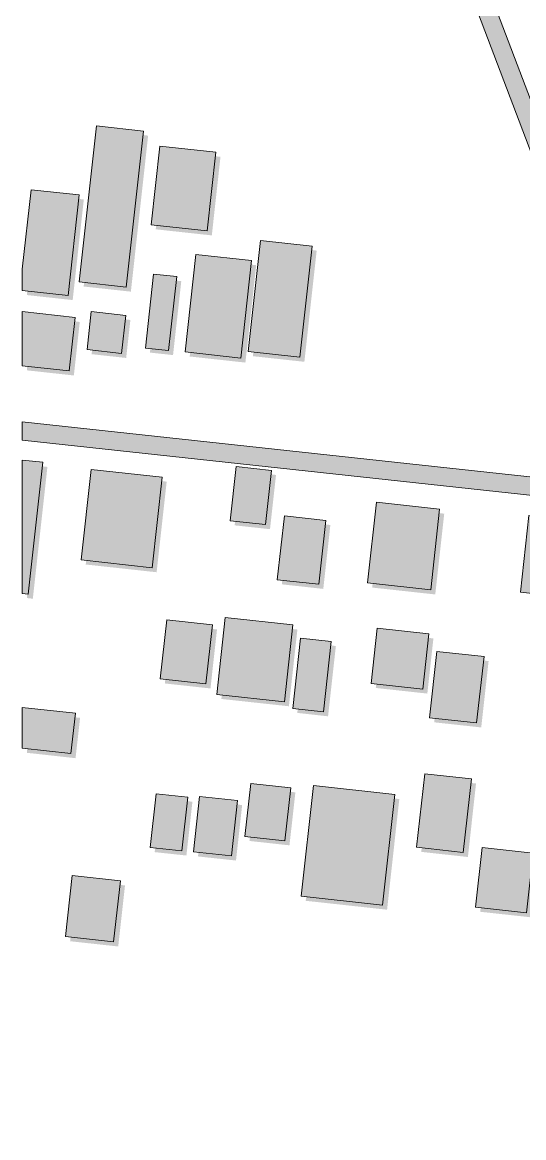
# Model space of a CAD drawing. Header units: metres. Extents: x 305909 to 307171, y 9156037 to 9156671.
# Drawn here: x 305940 to 306022.1, y 9156320.8 to 9156503.6 of the extents above; entities that cross this region are included whole.
import ezdxf

# ---------------------------------------------------------------- set-up
doc = ezdxf.new("R2010")
doc.units = ezdxf.units.M
for name, color, linetype, lineweight, true_color in [('B-BAYANGAN', 7, 'Continuous', 0, 0x76786c), ('J-PERKERASAN_JALAN', 7, 'Continuous', 9, 0x989896), ('K-BANGUNAN_LUAR_TAPAK', 7, 'Continuous', 9, 0xdedede)]:
    doc.layers.add(name, color=color, linetype=linetype, lineweight=lineweight, true_color=true_color)

msp = doc.modelspace()

# ---------------------------------------------------------------- hatches: boundary and pattern name
at = {"layer": 'B-BAYANGAN', "true_color": 0x76786c}
h = msp.add_hatch(color=8, dxfattribs=at)
h.dxf.hatch_style = 1
h.paths.add_polyline_path([(305952.89, 9156485.89), (305960.61, 9156485.04), (305957.78, 9156459.46), (305950.05, 9156460.3), (305952.89, 9156485.89)])
h = msp.add_hatch(color=8, dxfattribs=at)
h.dxf.hatch_style = 1
h.paths.add_polyline_path([(305963.28, 9156482.56), (305972.46, 9156481.56), (305971.04, 9156468.68), (305961.85, 9156469.68), (305963.28, 9156482.56)])
h = msp.add_hatch(color=8, dxfattribs=at)
h.dxf.hatch_style = 1
h.paths.add_polyline_path([(305942.19, 9156475.42), (305950.07, 9156474.57), (305948.25, 9156458.08), (305940.75, 9156458.9), (305940.75, 9156462.41), (305942.19, 9156475.42)])
h = msp.add_hatch(color=8, dxfattribs=at)
h.dxf.hatch_style = 1
h.paths.add_polyline_path([(305979.79, 9156467.11), (305988.22, 9156466.19), (305986.2, 9156447.96), (305977.77, 9156448.88), (305979.79, 9156467.11)])
h = msp.add_hatch(color=8, dxfattribs=at)
h.dxf.hatch_style = 1
h.paths.add_polyline_path([(305969.19, 9156464.79), (305978.31, 9156463.8), (305976.54, 9156447.83), (305967.42, 9156448.83), (305969.19, 9156464.79)])
h = msp.add_hatch(color=8, dxfattribs=at)
h.dxf.hatch_style = 1
h.paths.add_polyline_path([(305962.25, 9156461.59), (305966.04, 9156461.17), (305964.69, 9156449.06), (305960.9, 9156449.47), (305962.25, 9156461.59)])
h = msp.add_hatch(color=8, dxfattribs=at)
h.dxf.hatch_style = 1
h.paths.add_polyline_path([(305949.41, 9156454.49), (305948.44, 9156445.72), (305940.75, 9156446.56), (305940.75, 9156455.44), (305949.41, 9156454.49)])
h = msp.add_hatch(color=8, dxfattribs=at)
h.dxf.hatch_style = 1
h.paths.add_polyline_path([(305952.04, 9156455.44), (305957.7, 9156454.82), (305957.01, 9156448.59), (305951.35, 9156449.21), (305952.04, 9156455.44)])
h = msp.add_hatch(color=8, dxfattribs=at)
h.dxf.hatch_style = 1
h.paths.add_polyline_path([(305944.11, 9156430.73), (305941.72, 9156409.12), (305940.75, 9156409.23), (305940.75, 9156431.1), (305944.11, 9156430.73)])
h = msp.add_hatch(color=8, dxfattribs=at)
h.dxf.hatch_style = 1
h.paths.add_polyline_path([(305952.03, 9156429.58), (305963.65, 9156428.31), (305962, 9156413.46), (305950.39, 9156414.73), (305952.03, 9156429.58)])
h = msp.add_hatch(color=8, dxfattribs=at)
h.dxf.hatch_style = 1
h.paths.add_polyline_path([(305975.76, 9156430.04), (305981.56, 9156429.41), (305980.57, 9156420.52), (305974.78, 9156421.15), (305975.76, 9156430.04)])
h = msp.add_hatch(color=8, dxfattribs=at)
h.dxf.hatch_style = 1
h.paths.add_polyline_path([(305998.78, 9156424.19), (306009.11, 9156423.06), (306007.64, 9156409.82), (305997.31, 9156410.95), (305998.78, 9156424.19)])
h = msp.add_hatch(color=8, dxfattribs=at)
h.dxf.hatch_style = 1
h.paths.add_polyline_path([(305983.68, 9156421.96), (305990.46, 9156421.21), (305989.3, 9156410.73), (305982.51, 9156411.48), (305983.68, 9156421.96)])
h = msp.add_hatch(color=8, dxfattribs=at)
h.dxf.hatch_style = 1
h.paths.add_polyline_path([(305964.41, 9156404.9), (305971.89, 9156404.08), (305970.82, 9156394.41), (305963.35, 9156395.23), (305964.41, 9156404.9)])
h = msp.add_hatch(color=8, dxfattribs=at)
h.dxf.hatch_style = 1
h.paths.add_polyline_path([(305974, 9156405.27), (305985.06, 9156404.07), (305983.67, 9156391.49), (305972.6, 9156392.69), (305974, 9156405.27)])
h = msp.add_hatch(color=8, dxfattribs=at)
h.dxf.hatch_style = 1
h.paths.add_polyline_path([(305986.32, 9156401.92), (305991.36, 9156401.37), (305990.08, 9156389.84), (305985.04, 9156390.4), (305986.32, 9156401.92)])
h = msp.add_hatch(color=8, dxfattribs=at)
h.dxf.hatch_style = 1
h.paths.add_polyline_path([(305998.9, 9156403.54), (306007.34, 9156402.61), (306006.34, 9156393.57), (305997.9, 9156394.49), (305998.9, 9156403.54)])
h = msp.add_hatch(color=8, dxfattribs=at)
h.dxf.hatch_style = 1
h.paths.add_polyline_path([(306008.67, 9156399.74), (306016.38, 9156398.9), (306015.17, 9156388.02), (306007.47, 9156388.86), (306008.67, 9156399.74)])
h = msp.add_hatch(color=8, dxfattribs=at)
h.dxf.hatch_style = 1
h.paths.add_polyline_path([(305949.46, 9156389.59), (305948.72, 9156382.98), (305940.75, 9156383.86), (305940.75, 9156390.53), (305949.46, 9156389.59)])
h = msp.add_hatch(color=8, dxfattribs=at)
h.dxf.hatch_style = 1
h.paths.add_polyline_path([(305978.17, 9156378.09), (305984.73, 9156377.38), (305983.76, 9156368.69), (305977.21, 9156369.41), (305978.17, 9156378.09)])
h = msp.add_hatch(color=8, dxfattribs=at)
h.dxf.hatch_style = 1
h.paths.add_polyline_path([(306006.67, 9156379.66), (306014.32, 9156378.83), (306012.99, 9156366.78), (306005.34, 9156367.62), (306006.67, 9156379.66)])
h = msp.add_hatch(color=8, dxfattribs=at)
h.dxf.hatch_style = 1
h.paths.add_polyline_path([(305962.65, 9156376.41), (305967.86, 9156375.84), (305966.88, 9156367.02), (305961.68, 9156367.58), (305962.65, 9156376.41)])
h = msp.add_hatch(color=8, dxfattribs=at)
h.dxf.hatch_style = 1
h.paths.add_polyline_path([(305988.43, 9156377.73), (306001.75, 9156376.28), (305999.75, 9156358.14), (305986.42, 9156359.6), (305988.43, 9156377.73)])
h = msp.add_hatch(color=8, dxfattribs=at)
h.dxf.hatch_style = 1
h.paths.add_polyline_path([(305969.79, 9156375.97), (305976.01, 9156375.29), (305975, 9156366.2), (305968.78, 9156366.87), (305969.79, 9156375.97)])
h = msp.add_hatch(color=8, dxfattribs=at)
h.dxf.hatch_style = 1
h.paths.add_polyline_path([(306016.07, 9156367.57), (306024.43, 9156366.67), (306023.35, 9156356.89), (306015, 9156357.8), (306016.07, 9156367.57)])
h = msp.add_hatch(color=8, dxfattribs=at)
h.dxf.hatch_style = 1
h.paths.add_polyline_path([(305948.93, 9156362.99), (305956.82, 9156362.12), (305955.71, 9156352.11), (305947.83, 9156352.97), (305948.93, 9156362.99)])
at = {"layer": 'J-PERKERASAN_JALAN', "true_color": 0xa8a8a6}
h = msp.add_hatch(color=253, dxfattribs=at)
h.dxf.hatch_style = 1
h.paths.add_polyline_path([(306036.82, 9156427.75), (306037.33, 9156427.87), (306037.83, 9156428.05), (306038.29, 9156428.29), (306038.72, 9156428.6), (306039.11, 9156428.95), (306039.44, 9156429.35), (306039.72, 9156429.8), (306040.23, 9156430.74), (306040.24, 9156430.76), (306040.55, 9156431.33), (306040.79, 9156431.88), (306040.95, 9156432.46), (306041.02, 9156433.05), (306041.09, 9156434.64), (306041.08, 9156435.18), (306040.99, 9156435.71), (306040.83, 9156436.23), (306006.24, 9156527.28), (306006.23, 9156527.3), (305988.24, 9156576.43), (305988.03, 9156576.91), (305987.76, 9156577.35), (305987.43, 9156577.76), (305987.06, 9156578.12), (305986.64, 9156578.43), (305986.19, 9156578.68), (305985.7, 9156578.87), (305985.2, 9156578.99), (305984.68, 9156579.05), (305940, 9156581.28), (305940, 9156584.29), (305980.6, 9156582.26), (305981.11, 9156582.27), (305981.62, 9156582.34), (305982.11, 9156582.48), (305982.59, 9156582.68), (305983.03, 9156582.94), (305983.44, 9156583.25), (305983.8, 9156583.61), (305984.11, 9156584.01), (305984.37, 9156584.46), (305984.57, 9156584.93), (305984.71, 9156585.42), (305984.79, 9156585.93), (305984.8, 9156586.44), (305984.74, 9156586.95), (305984.62, 9156587.45), (305979.81, 9156602.89), (305968.29, 9156640), (305971.43, 9156640), (305982.67, 9156603.78), (305982.67, 9156603.78), (305988.8, 9156584.12), (305988.98, 9156583.65), (305989.21, 9156583.21), (305989.5, 9156582.81), (305989.83, 9156582.44), (305990.21, 9156582.11), (305990.63, 9156581.84), (305991.08, 9156581.62), (305991.55, 9156581.46), (305992.04, 9156581.35), (306000.66, 9156580.09), (306000.93, 9156580.05), (306022.17, 9156578.43), (306022.42, 9156578.4), (306022.43, 9156578.39), (306022.57, 9156578.37), (306023.08, 9156578.31), (306023.59, 9156578.31), (306024.09, 9156578.38), (306024.59, 9156578.51), (306025.06, 9156578.71), (306025.5, 9156578.96), (306025.91, 9156579.27), (306026.28, 9156579.62), (306026.59, 9156580.02), (306026.85, 9156580.46), (306027.06, 9156580.93), (306027.2, 9156581.42), (306027.28, 9156581.92), (306027.3, 9156582.44), (306027.25, 9156582.94), (306027.14, 9156583.44), (306026.96, 9156583.92), (306010.17, 9156621.82), (306010.15, 9156621.85), (306010.15, 9156621.86), (306010.13, 9156621.89), (306002.77, 9156640), (306006, 9156640), (306012.89, 9156623.08), (306012.94, 9156622.97), (306028.09, 9156588.78), (306028.32, 9156588.32), (306028.62, 9156587.9), (306028.97, 9156587.52), (306029.36, 9156587.19), (306029.79, 9156586.91), (306030.25, 9156586.69), (306030.74, 9156586.53), (306031.25, 9156586.43), (306031.76, 9156586.4), (306032.27, 9156586.43), (306032.78, 9156586.54), (306033.26, 9156586.7), (306033.72, 9156586.92), (306034.15, 9156587.21), (306034.54, 9156587.54), (306034.89, 9156587.93), (306035.18, 9156588.35), (306035.41, 9156588.81), (306035.59, 9156589.29), (306035.7, 9156589.79), (306035.74, 9156590.3), (306035.72, 9156590.82), (306034.62, 9156601.29), (306034.62, 9156601.32), (306034.62, 9156601.33), (306034.62, 9156601.36), (306034.45, 9156603.61), (306034.44, 9156603.7), (306034.44, 9156603.87), (306034.45, 9156603.95), (306034.67, 9156606.31), (306034.68, 9156606.4), (306034.71, 9156606.56), (306034.76, 9156606.71), (306034.79, 9156606.79), (306043.83, 9156630.33), (306044.02, 9156630.97), (306044.52, 9156633.43), (306044.58, 9156633.85), (306044.86, 9156636.83), (306044.86, 9156636.86), (306045.2, 9156640), (306048.22, 9156640), (306047.85, 9156636.58), (306047.84, 9156636.52), (306047.55, 9156633.33), (306047.53, 9156633.23), (306047.52, 9156633.17), (306047.51, 9156633.07), (306046.88, 9156629.96), (306046.86, 9156629.88), (306046.81, 9156629.72), (306046.78, 9156629.64), (306037.84, 9156606.38), (306037.68, 9156605.86), (306037.59, 9156605.32), (306037.48, 9156604.09), (306037.47, 9156603.41), (306037.6, 9156601.65), (306037.61, 9156601.54), (306040.05, 9156578.3), (306040.14, 9156577.8), (306040.28, 9156577.31), (306040.49, 9156576.85), (306040.76, 9156576.42), (306041.07, 9156576.02), (306041.44, 9156575.67), (306041.84, 9156575.37), (306042.29, 9156575.12), (306042.76, 9156574.93), (306043.25, 9156574.79), (306043.75, 9156574.73), (306119.27, 9156569.38), (306119.31, 9156569.38), (306119.34, 9156569.38), (306119.38, 9156569.37), (306160.64, 9156564.73), (306160.73, 9156564.72), (306186.14, 9156562.42), (306186.32, 9156562.41), (306211.34, 9156561.32), (306211.34, 9156558.12), (306186.08, 9156559.22), (306186.03, 9156559.22), (306186, 9156559.22), (306185.95, 9156559.22), (306160.39, 9156561.54), (306160.37, 9156561.54), (306160.33, 9156561.54), (306119.11, 9156566.18), (306118.95, 9156566.2), (306041.54, 9156571.67), (306041.01, 9156571.68), (306040.49, 9156571.61), (306039.98, 9156571.47), (306039.49, 9156571.27), (306039.03, 9156571), (306038.61, 9156570.68), (306038.24, 9156570.3), (306037.92, 9156569.88), (306037.66, 9156569.42), (306037.46, 9156568.92), (306037.33, 9156568.41), (306037.27, 9156567.88), (306037.28, 9156567.35), (306037.35, 9156566.83), (306037.5, 9156566.32), (306052.93, 9156523.82), (306052.97, 9156523.7), (306052.99, 9156523.63), (306053.02, 9156523.51), (306061.39, 9156487.26), (306061.53, 9156486.77), (306061.74, 9156486.3), (306062.01, 9156485.87), (306062.33, 9156485.47), (306062.69, 9156485.11), (306063.11, 9156484.81), (306063.55, 9156484.56), (306064.03, 9156484.36), (306064.52, 9156484.23), (306065.03, 9156484.17), (306080.47, 9156483.19), (306080.59, 9156483.18), (306080.65, 9156483.17), (306080.77, 9156483.15), (306103.06, 9156479), (306103.08, 9156479), (306123.17, 9156474.93), (306123.48, 9156474.88), (306129.66, 9156474.13), (306129.72, 9156474.12), (306138.22, 9156473.21), (306138.4, 9156473.2), (306169.22, 9156471.28), (306169.33, 9156471.27), (306186.32, 9156470.68), (306186.37, 9156470.68), (306186.4, 9156470.68), (306186.45, 9156470.67), (306205.83, 9156469), (306205.95, 9156468.99), (306206.01, 9156468.98), (306206.13, 9156468.96), (306211.34, 9156467.86), (306211.34, 9156464.79), (306205.78, 9156465.97), (306205.3, 9156466.04), (306186.31, 9156467.68), (306186.1, 9156467.69), (306169.16, 9156468.28), (306169.14, 9156468.28), (306169.12, 9156468.28), (306169.09, 9156468.28), (306138.11, 9156470.21), (306138.07, 9156470.21), (306138.05, 9156470.21), (306138, 9156470.22), (306129.37, 9156471.14), (306129.35, 9156471.14), (306122.94, 9156471.92), (306122.86, 9156471.93), (306122.82, 9156471.94), (306122.75, 9156471.95), (306102.54, 9156476.05), (306102.48, 9156476.06), (306080.48, 9156480.16), (306080, 9156480.21), (306069.22, 9156480.9), (306068.69, 9156480.9), (306068.16, 9156480.82), (306067.65, 9156480.68), (306067.16, 9156480.48), (306066.71, 9156480.21), (306066.29, 9156479.88), (306065.92, 9156479.5), (306065.6, 9156479.07), (306065.35, 9156478.61), (306065.15, 9156478.11), (306065.03, 9156477.6), (306064.97, 9156477.07), (306064.98, 9156476.54), (306065.07, 9156476.02), (306065.22, 9156475.51), (306073.63, 9156452.95), (306073.68, 9156452.81), (306090.75, 9156411.72), (306090.87, 9156411.44), (306110.25, 9156373.19), (306110.52, 9156372.73), (306110.86, 9156372.3), (306111.25, 9156371.93), (306114.11, 9156369.54), (306114.54, 9156369.23), (306115, 9156368.98), (306115.49, 9156368.79), (306116, 9156368.67), (306121.95, 9156367.65), (306122.12, 9156367.62), (306134.04, 9156366.1), (306134.4, 9156366.07), (306186.4, 9156364.19), (306186.43, 9156364.19), (306211.34, 9156362.95), (306211.34, 9156359.75), (306186.31, 9156360.99), (306186.26, 9156361), (306134.07, 9156362.88), (306133.98, 9156362.89), (306133.93, 9156362.89), (306133.84, 9156362.9), (306121.62, 9156364.46), (306121.57, 9156364.46), (306121.55, 9156364.47), (306121.51, 9156364.47), (306114.03, 9156365.76), (306113.92, 9156365.78), (306113.91, 9156365.78), (306113.73, 9156365.83), (306113.58, 9156365.9), (306113.43, 9156365.97), (306113.27, 9156366.08), (306113.26, 9156366.08), (306113.18, 9156366.15), (306108.35, 9156370.18), (306108.28, 9156370.25), (306108.27, 9156370.25), (306108.14, 9156370.38), (306108.04, 9156370.51), (306107.94, 9156370.66), (306107.94, 9156370.67), (306107.89, 9156370.76), (306087.94, 9156410.15), (306087.91, 9156410.22), (306087.89, 9156410.26), (306087.86, 9156410.33), (306070.69, 9156451.66), (306070.68, 9156451.7), (306070.67, 9156451.72), (306070.66, 9156451.75), (306059.26, 9156482.32), (306059.22, 9156482.44), (306059.2, 9156482.52), (306059.17, 9156482.64), (306049.97, 9156522.52), (306049.83, 9156522.99), (306032.51, 9156570.69), (306032.29, 9156571.18), (306032.01, 9156571.64), (306031.67, 9156572.06), (306031.28, 9156572.43), (306030.84, 9156572.74), (306030.36, 9156572.99), (306029.85, 9156573.17), (306022.31, 9156575.33), (306021.92, 9156575.42), (306021.52, 9156575.47), (306000.65, 9156577.07), (306000.59, 9156577.08), (306000.34, 9156577.1), (306000.28, 9156577.11), (305997.32, 9156577.54), (305996.8, 9156577.59), (305996.29, 9156577.56), (305995.78, 9156577.47), (305995.29, 9156577.31), (305994.82, 9156577.1), (305994.38, 9156576.82), (305993.98, 9156576.49), (305993.63, 9156576.11), (305993.33, 9156575.69), (305993.09, 9156575.23), (305992.91, 9156574.75), (305992.79, 9156574.25), (305992.74, 9156573.73), (305992.75, 9156573.22), (305992.83, 9156572.71), (305992.98, 9156572.21), (306009.03, 9156528.37), (306009.05, 9156528.33), (306044.02, 9156436.28), (306044.05, 9156436.19), (306044.1, 9156436.02), (306044.12, 9156435.87), (306044.14, 9156435.69), (306044.13, 9156435.59), (306043.98, 9156432.01), (306043.99, 9156431.49), (306044.07, 9156430.97), (306044.22, 9156430.47), (306044.43, 9156429.99), (306044.7, 9156429.54), (306045.03, 9156429.13), (306045.41, 9156428.77), (306047.45, 9156427.06), (306047.53, 9156426.99), (306047.67, 9156426.85), (306047.79, 9156426.69), (306047.85, 9156426.59), (306056.2, 9156412.54), (306056.26, 9156412.43), (306056.28, 9156412.38), (306056.33, 9156412.27), (306069.46, 9156382.7), (306069.47, 9156382.67), (306069.47, 9156382.66), (306069.48, 9156382.64), (306078.04, 9156361.86), (306078.35, 9156361.27), (306099.47, 9156327.44), (306099.86, 9156326.91), (306134.33, 9156287.87), (306134.36, 9156287.84), (306134.37, 9156287.83), (306134.39, 9156287.8), (306147.68, 9156271.64), (306147.75, 9156271.54), (306147.66, 9156271.46), (306145.55, 9156269.72), (306145.45, 9156269.65), (306145.37, 9156269.74), (306132.12, 9156285.83), (306132.03, 9156285.94), (306097.34, 9156325.23), (306097.28, 9156325.3), (306097.18, 9156325.43), (306097.14, 9156325.5), (306075.58, 9156360.04), (306075.54, 9156360.11), (306075.46, 9156360.26), (306075.43, 9156360.33), (306066.73, 9156381.44), (306066.69, 9156381.54), (306053.7, 9156410.81), (306053.48, 9156411.23), (306045.72, 9156424.3), (306045.47, 9156424.68), (306045.17, 9156425.02), (306044.85, 9156425.33), (306044.8, 9156425.36), (306044.38, 9156425.68), (306043.91, 9156425.93), (306043.42, 9156426.12), (306042.91, 9156426.24), (306042.38, 9156426.29), (306041.86, 9156426.28), (306041.33, 9156426.19), (306040.83, 9156426.04), (306040.35, 9156425.82), (306039.9, 9156425.54), (306038.86, 9156424.8), (306038.77, 9156424.74), (306038.62, 9156424.65), (306038.47, 9156424.58), (306038.32, 9156424.54), (306038.17, 9156424.51), (306038.02, 9156424.49), (306037.83, 9156424.49), (306037.73, 9156424.5), (305940, 9156435.13), (305940, 9156438.14), (306035.77, 9156427.73), (306036.3, 9156427.71), (306036.82, 9156427.75)])
at = {"layer": 'K-BANGUNAN_LUAR_TAPAK', "true_color": 0xececea}
h = msp.add_hatch(color=7, dxfattribs=at)
h.dxf.hatch_style = 1
h.paths.add_polyline_path([(305952.14, 9156486.64), (305959.86, 9156485.79), (305957.03, 9156460.21), (305949.3, 9156461.05), (305952.14, 9156486.64)])
h = msp.add_hatch(color=7, dxfattribs=at)
h.dxf.hatch_style = 1
h.paths.add_polyline_path([(305962.53, 9156483.31), (305971.71, 9156482.31), (305970.29, 9156469.43), (305961.1, 9156470.43), (305962.53, 9156483.31)])
h = msp.add_hatch(color=7, dxfattribs=at)
h.dxf.hatch_style = 1
h.paths.add_polyline_path([(305941.44, 9156476.17), (305949.32, 9156475.32), (305947.5, 9156458.83), (305940, 9156459.65), (305940, 9156463.16), (305941.44, 9156476.17)])
h = msp.add_hatch(color=7, dxfattribs=at)
h.dxf.hatch_style = 1
h.paths.add_polyline_path([(305979.04, 9156467.86), (305987.47, 9156466.94), (305985.45, 9156448.71), (305977.02, 9156449.63), (305979.04, 9156467.86)])
h = msp.add_hatch(color=7, dxfattribs=at)
h.dxf.hatch_style = 1
h.paths.add_polyline_path([(305968.44, 9156465.54), (305977.56, 9156464.55), (305975.79, 9156448.58), (305966.67, 9156449.58), (305968.44, 9156465.54)])
h = msp.add_hatch(color=7, dxfattribs=at)
h.dxf.hatch_style = 1
h.paths.add_polyline_path([(305961.5, 9156462.34), (305965.29, 9156461.92), (305963.94, 9156449.81), (305960.15, 9156450.22), (305961.5, 9156462.34)])
h = msp.add_hatch(color=7, dxfattribs=at)
h.dxf.hatch_style = 1
h.paths.add_polyline_path([(305948.66, 9156455.24), (305947.69, 9156446.47), (305940, 9156447.31), (305940, 9156456.19), (305948.66, 9156455.24)])
h = msp.add_hatch(color=7, dxfattribs=at)
h.dxf.hatch_style = 1
h.paths.add_polyline_path([(305951.29, 9156456.19), (305956.95, 9156455.57), (305956.26, 9156449.34), (305950.6, 9156449.96), (305951.29, 9156456.19)])
h = msp.add_hatch(color=7, dxfattribs=at)
h.dxf.hatch_style = 1
h.paths.add_polyline_path([(305943.36, 9156431.48), (305940.97, 9156409.87), (305940, 9156409.98), (305940, 9156431.85), (305943.36, 9156431.48)])
h = msp.add_hatch(color=7, dxfattribs=at)
h.dxf.hatch_style = 1
h.paths.add_polyline_path([(305951.28, 9156430.33), (305962.9, 9156429.06), (305961.25, 9156414.21), (305949.64, 9156415.48), (305951.28, 9156430.33)])
h = msp.add_hatch(color=7, dxfattribs=at)
h.dxf.hatch_style = 1
h.paths.add_polyline_path([(305975.01, 9156430.79), (305980.81, 9156430.16), (305979.82, 9156421.27), (305974.03, 9156421.9), (305975.01, 9156430.79)])
h = msp.add_hatch(color=7, dxfattribs=at)
h.dxf.hatch_style = 1
h.paths.add_polyline_path([(305998.03, 9156424.94), (306008.36, 9156423.81), (306006.89, 9156410.57), (305996.56, 9156411.7), (305998.03, 9156424.94)])
h = msp.add_hatch(color=7, dxfattribs=at)
h.dxf.hatch_style = 1
h.paths.add_polyline_path([(305982.93, 9156422.71), (305989.71, 9156421.96), (305988.55, 9156411.48), (305981.76, 9156412.23), (305982.93, 9156422.71)])
h = msp.add_hatch(color=7, dxfattribs=at)
h.dxf.hatch_style = 1
h.paths.add_polyline_path([(306022.98, 9156422.79), (306035.6, 9156421.42), (306034.21, 9156408.8), (306021.59, 9156410.19), (306022.98, 9156422.79)])
h = msp.add_hatch(color=7, dxfattribs=at)
h.dxf.hatch_style = 1
h.paths.add_polyline_path([(305963.66, 9156405.65), (305971.14, 9156404.83), (305970.07, 9156395.16), (305962.6, 9156395.98), (305963.66, 9156405.65)])
h = msp.add_hatch(color=7, dxfattribs=at)
h.dxf.hatch_style = 1
h.paths.add_polyline_path([(305973.25, 9156406.02), (305984.31, 9156404.82), (305982.92, 9156392.24), (305971.85, 9156393.44), (305973.25, 9156406.02)])
h = msp.add_hatch(color=7, dxfattribs=at)
h.dxf.hatch_style = 1
h.paths.add_polyline_path([(305998.15, 9156404.29), (306006.59, 9156403.36), (306005.59, 9156394.32), (305997.15, 9156395.24), (305998.15, 9156404.29)])
h = msp.add_hatch(color=7, dxfattribs=at)
h.dxf.hatch_style = 1
h.paths.add_polyline_path([(305985.57, 9156402.67), (305990.61, 9156402.12), (305989.33, 9156390.59), (305984.29, 9156391.15), (305985.57, 9156402.67)])
h = msp.add_hatch(color=7, dxfattribs=at)
h.dxf.hatch_style = 1
h.paths.add_polyline_path([(306007.92, 9156400.49), (306015.63, 9156399.65), (306014.42, 9156388.77), (306006.72, 9156389.61), (306007.92, 9156400.49)])
h = msp.add_hatch(color=7, dxfattribs=at)
h.dxf.hatch_style = 1
h.paths.add_polyline_path([(305948.71, 9156390.34), (305947.97, 9156383.73), (305940, 9156384.61), (305940, 9156391.28), (305948.71, 9156390.34)])
h = msp.add_hatch(color=7, dxfattribs=at)
h.dxf.hatch_style = 1
h.paths.add_polyline_path([(306005.92, 9156380.41), (306013.57, 9156379.58), (306012.24, 9156367.53), (306004.59, 9156368.37), (306005.92, 9156380.41)])
h = msp.add_hatch(color=7, dxfattribs=at)
h.dxf.hatch_style = 1
h.paths.add_polyline_path([(305977.42, 9156378.84), (305983.98, 9156378.13), (305983.01, 9156369.44), (305976.46, 9156370.16), (305977.42, 9156378.84)])
h = msp.add_hatch(color=7, dxfattribs=at)
h.dxf.hatch_style = 1
h.paths.add_polyline_path([(305987.68, 9156378.48), (306001, 9156377.03), (305999, 9156358.89), (305985.67, 9156360.35), (305987.68, 9156378.48)])
h = msp.add_hatch(color=7, dxfattribs=at)
h.dxf.hatch_style = 1
h.paths.add_polyline_path([(305961.9, 9156377.16), (305967.11, 9156376.59), (305966.13, 9156367.77), (305960.93, 9156368.33), (305961.9, 9156377.16)])
h = msp.add_hatch(color=7, dxfattribs=at)
h.dxf.hatch_style = 1
h.paths.add_polyline_path([(305969.04, 9156376.72), (305975.26, 9156376.04), (305974.25, 9156366.95), (305968.03, 9156367.62), (305969.04, 9156376.72)])
h = msp.add_hatch(color=7, dxfattribs=at)
h.dxf.hatch_style = 1
h.paths.add_polyline_path([(306015.32, 9156368.32), (306023.68, 9156367.42), (306022.6, 9156357.64), (306014.25, 9156358.55), (306015.32, 9156368.32)])
h = msp.add_hatch(color=7, dxfattribs=at)
h.dxf.hatch_style = 1
h.paths.add_polyline_path([(305948.18, 9156363.74), (305956.07, 9156362.87), (305954.96, 9156352.86), (305947.08, 9156353.72), (305948.18, 9156363.74)])

# ---------------------------------------------------------------- linework, layer by layer
at = {"layer": 'J-PERKERASAN_JALAN', "color": 8, "lineweight": 13, "true_color": 0x787876}
for points in [[(306009.05, 9156528.33), (306044.02, 9156436.28)], [(306040.83, 9156436.23), (306006.24, 9156527.28)], [(306037.73, 9156424.5), (305940, 9156435.13), (305940, 9156438.14), (306035.77, 9156427.73)]]:
    msp.add_lwpolyline(points, dxfattribs=at)
at = {"layer": 'K-BANGUNAN_LUAR_TAPAK', "color": 253, "lineweight": 9, "true_color": 0xb0b0ae}
for points in [[(305952.14, 9156486.64), (305959.86, 9156485.79), (305957.03, 9156460.21), (305949.3, 9156461.05), (305952.14, 9156486.64)], [(305962.53, 9156483.31), (305971.71, 9156482.31), (305970.29, 9156469.43), (305961.1, 9156470.43), (305962.53, 9156483.31)], [(305941.44, 9156476.17), (305949.32, 9156475.32), (305947.5, 9156458.83), (305940, 9156459.65), (305940, 9156463.16), (305941.44, 9156476.17)], [(305979.04, 9156467.86), (305987.47, 9156466.94), (305985.45, 9156448.71), (305977.02, 9156449.63), (305979.04, 9156467.86)], [(305968.44, 9156465.54), (305977.56, 9156464.55), (305975.79, 9156448.58), (305966.67, 9156449.58), (305968.44, 9156465.54)], [(305961.5, 9156462.34), (305965.29, 9156461.92), (305963.94, 9156449.81), (305960.15, 9156450.22), (305961.5, 9156462.34)], [(305948.66, 9156455.24), (305947.69, 9156446.47), (305940, 9156447.31), (305940, 9156456.19), (305948.66, 9156455.24)], [(305951.29, 9156456.19), (305956.95, 9156455.57), (305956.26, 9156449.34), (305950.6, 9156449.96), (305951.29, 9156456.19)], [(305943.36, 9156431.48), (305940.97, 9156409.87), (305940, 9156409.98), (305940, 9156431.85), (305943.36, 9156431.48)], [(305951.28, 9156430.33), (305962.9, 9156429.06), (305961.25, 9156414.21), (305949.64, 9156415.48), (305951.28, 9156430.33)], [(305975.01, 9156430.79), (305980.81, 9156430.16), (305979.82, 9156421.27), (305974.03, 9156421.9), (305975.01, 9156430.79)], [(305998.03, 9156424.94), (306008.36, 9156423.81), (306006.89, 9156410.57), (305996.56, 9156411.7), (305998.03, 9156424.94)], [(305982.93, 9156422.71), (305989.71, 9156421.96), (305988.55, 9156411.48), (305981.76, 9156412.23), (305982.93, 9156422.71)], [(306022.98, 9156422.79), (306035.6, 9156421.42), (306034.21, 9156408.8), (306021.59, 9156410.19), (306022.98, 9156422.79)], [(305963.66, 9156405.65), (305971.14, 9156404.83), (305970.07, 9156395.16), (305962.6, 9156395.98), (305963.66, 9156405.65)], [(305973.25, 9156406.02), (305984.31, 9156404.82), (305982.92, 9156392.24), (305971.85, 9156393.44), (305973.25, 9156406.02)], [(305998.15, 9156404.29), (306006.59, 9156403.36), (306005.59, 9156394.32), (305997.15, 9156395.24), (305998.15, 9156404.29)], [(305985.57, 9156402.67), (305990.61, 9156402.12), (305989.33, 9156390.59), (305984.29, 9156391.15), (305985.57, 9156402.67)], [(306007.92, 9156400.49), (306015.63, 9156399.65), (306014.42, 9156388.77), (306006.72, 9156389.61), (306007.92, 9156400.49)], [(305948.71, 9156390.34), (305947.97, 9156383.73), (305940, 9156384.61), (305940, 9156391.28), (305948.71, 9156390.34)], [(306005.92, 9156380.41), (306013.57, 9156379.58), (306012.24, 9156367.53), (306004.59, 9156368.37), (306005.92, 9156380.41)], [(305977.42, 9156378.84), (305983.98, 9156378.13), (305983.01, 9156369.44), (305976.46, 9156370.16), (305977.42, 9156378.84)], [(305987.68, 9156378.48), (306001, 9156377.03), (305999, 9156358.89), (305985.67, 9156360.35), (305987.68, 9156378.48)], [(305961.9, 9156377.16), (305967.11, 9156376.59), (305966.13, 9156367.77), (305960.93, 9156368.33), (305961.9, 9156377.16)], [(305969.04, 9156376.72), (305975.26, 9156376.04), (305974.25, 9156366.95), (305968.03, 9156367.62), (305969.04, 9156376.72)], [(306015.32, 9156368.32), (306023.68, 9156367.42), (306022.6, 9156357.64), (306014.25, 9156358.55), (306015.32, 9156368.32)], [(305948.18, 9156363.74), (305956.07, 9156362.87), (305954.96, 9156352.86), (305947.08, 9156353.72), (305948.18, 9156363.74)]]:
    msp.add_lwpolyline(points, close=True, dxfattribs=at)

doc.saveas('drawing.dxf')
